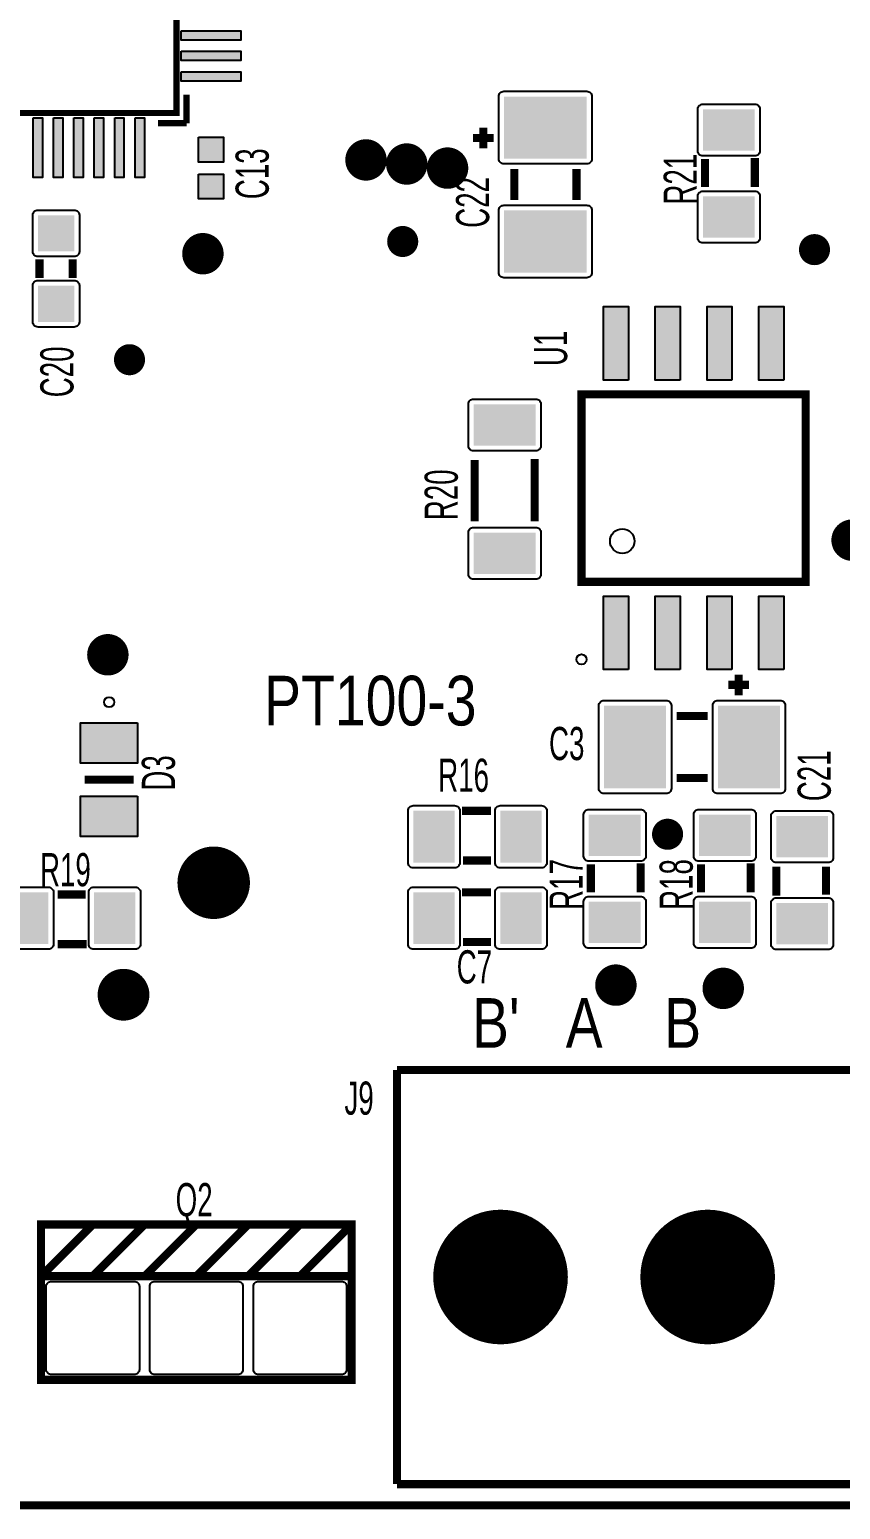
# Model space of a CAD drawing. Header units: inches. Extents: x -3.33 to 3.32, y -1.57 to 1.57.
# Drawn here: x 1.35 to 2.133, y -1.569 to -0.14 of the extents above; entities that cross this region are included whole.
import ezdxf

# ---------------------------------------------------------------- set-up
doc = ezdxf.new("R2010")
doc.units = ezdxf.units.IN
doc.layers.get('0').update_dxf_attribs({"linetype": 'CONTINUOUS'})

# ---------------------------------------------------------------- blocks, each defined once
blk = doc.blocks.new('RPAD')
blk.add_trace([(-0.5, -0.5), (-0.5, 0.5), (0.5, -0.5), (0.5, 0.5)])
blk = doc.blocks.new('EPAD')
at = {"const_width": 0.5}
blk.add_lwpolyline([(-0.25, 0, 1), (0.25, 0, 1)], format="xyb", close=True, dxfattribs=at)

msp = doc.modelspace()

# ---------------------------------------------------------------- linework, layer by layer
for points, const_width in [([(-3.329429, -1.564587), (3.31624, -1.564587), (3.31624, 1.549587), (-3.329429, 1.549587), (-3.329429, -1.564587)], 0.007874), ([(-3.329429, -1.564587), (3.31624, -1.564587), (3.31624, 1.549587), (-3.329429, 1.549587), (-3.329429, -1.564587)], 0.007874), ([(-3.329429, -1.564587), (3.31624, -1.564587), (3.31624, 1.549587), (-3.329429, 1.549587), (-3.329429, -1.564587)], 0.007874), ([(0.94813, 0.323209), (0.94813, -0.220098), (1.491437, -0.220098), (1.491437, 0.323209), (0.94813, 0.323209)], 0.006), ([(0.94813, 0.323209), (0.94813, -0.220098), (1.491437, -0.220098), (1.491437, 0.323209), (0.94813, 0.323209)], 0.006), ([(0.94813, 0.323209), (0.94813, -0.220098), (1.491437, -0.220098), (1.491437, 0.323209), (0.94813, 0.323209)], 0.006), ([(1.501283, -0.229945), (1.501283, -0.202382)], 0.006), ([(1.501283, -0.229945), (1.501283, -0.202382)], 0.006), ([(1.501283, -0.229945), (1.501283, -0.202382)], 0.006), ([(1.47372, -0.229945), (1.501283, -0.229945)], 0.006), ([(1.47372, -0.229945), (1.501283, -0.229945)], 0.006), ([(1.47372, -0.229945), (1.501283, -0.229945)], 0.006), ([(1.777736, -0.244114), (1.797736, -0.244114)], 0.007874), ([(1.777736, -0.244114), (1.797736, -0.244114)], 0.007874), ([(1.777736, -0.244114), (1.797736, -0.244114)], 0.007874), ([(1.787736, -0.254114), (1.787736, -0.234114)], 0.007874), ([(1.787736, -0.254114), (1.787736, -0.234114)], 0.007874), ([(1.787736, -0.254114), (1.787736, -0.234114)], 0.007874), ([(1.817736, -0.304114), (1.817736, -0.274114)], 0.007874), ([(1.817736, -0.304114), (1.817736, -0.274114)], 0.007874), ([(1.817736, -0.304114), (1.817736, -0.274114)], 0.007874), ([(1.877736, -0.304114), (1.877736, -0.274114)], 0.007874), ([(1.877736, -0.304114), (1.877736, -0.274114)], 0.007874), ([(1.877736, -0.304114), (1.877736, -0.274114)], 0.007874), ([(2.001902, -0.291492), (2.001902, -0.264492)], 0.007874), ([(2.001902, -0.291492), (2.001902, -0.264492)], 0.007874), ([(2.001902, -0.291492), (2.001902, -0.264492)], 0.007874), ([(2.049902, -0.291492), (2.049902, -0.263492)], 0.007874), ([(2.049902, -0.291492), (2.049902, -0.263492)], 0.007874), ([(2.049902, -0.291492), (2.049902, -0.263492)], 0.007874), ([(1.359295, -0.36124), (1.359295, -0.37924)], 0.007874), ([(1.359295, -0.36124), (1.359295, -0.37924)], 0.007874), ([(1.359295, -0.36124), (1.359295, -0.37924)], 0.007874), ([(1.391295, -0.36124), (1.391295, -0.37924)], 0.007874), ([(1.391295, -0.36124), (1.391295, -0.37924)], 0.007874), ([(1.391295, -0.36124), (1.391295, -0.37924)], 0.007874), ([(2.099114, -0.672854), (2.099114, -0.491752), (1.882579, -0.491752), (1.882579, -0.672854), (2.099114, -0.672854)], 0.007874), ([(2.099114, -0.672854), (2.099114, -0.491752), (1.882579, -0.491752), (1.882579, -0.672854), (2.099114, -0.672854)], 0.007874), ([(2.099114, -0.672854), (2.099114, -0.491752), (1.882579, -0.491752), (1.882579, -0.672854), (2.099114, -0.672854)], 0.007874), ([(1.779366, -0.55528), (1.779366, -0.61428)], 0.007874), ([(1.779366, -0.55528), (1.779366, -0.61428)], 0.007874), ([(1.779366, -0.55528), (1.779366, -0.61428)], 0.007874), ([(1.837366, -0.55428), (1.837366, -0.61428)], 0.007874), ([(1.837366, -0.55428), (1.837366, -0.61428)], 0.007874), ([(1.837366, -0.55428), (1.837366, -0.61428)], 0.007874), ([(2.02435, -0.772303), (2.04435, -0.772303)], 0.007874), ([(2.02435, -0.772303), (2.04435, -0.772303)], 0.007874), ([(2.02435, -0.772303), (2.04435, -0.772303)], 0.007874), ([(2.03435, -0.762303), (2.03435, -0.782303)], 0.007874), ([(2.03435, -0.762303), (2.03435, -0.782303)], 0.007874), ([(2.03435, -0.762303), (2.03435, -0.782303)], 0.007874), ([(1.97435, -0.802303), (2.00435, -0.802303)], 0.007874), ([(1.97435, -0.802303), (2.00435, -0.802303)], 0.007874), ([(1.97435, -0.802303), (2.00435, -0.802303)], 0.007874), ([(1.450098, -0.863799), (1.402854, -0.863799)], 0.007874), ([(1.450098, -0.863799), (1.402854, -0.863799)], 0.007874), ([(1.450098, -0.863799), (1.402854, -0.863799)], 0.007874), ([(1.97435, -0.862303), (2.00435, -0.862303)], 0.007874), ([(1.97435, -0.862303), (2.00435, -0.862303)], 0.007874), ([(1.97435, -0.862303), (2.00435, -0.862303)], 0.007874), ([(1.795114, -0.893917), (1.767114, -0.893917)], 0.007874), ([(1.795114, -0.893917), (1.767114, -0.893917)], 0.007874), ([(1.795114, -0.893917), (1.767114, -0.893917)], 0.007874), ([(1.795114, -0.941917), (1.768114, -0.941917)], 0.007874), ([(1.795114, -0.941917), (1.768114, -0.941917)], 0.007874), ([(1.795114, -0.941917), (1.768114, -0.941917)], 0.007874), ([(1.891665, -0.972594), (1.891665, -0.945594)], 0.007874), ([(1.891665, -0.972594), (1.891665, -0.945594)], 0.007874), ([(1.891665, -0.972594), (1.891665, -0.945594)], 0.007874), ([(1.939665, -0.972594), (1.939665, -0.944594)], 0.007874), ([(1.939665, -0.972594), (1.939665, -0.944594)], 0.007874), ([(1.939665, -0.972594), (1.939665, -0.944594)], 0.007874), ([(1.997965, -0.972594), (1.997965, -0.945594)], 0.007874), ([(1.997965, -0.972594), (1.997965, -0.945594)], 0.007874), ([(1.997965, -0.972594), (1.997965, -0.945594)], 0.007874), ([(2.045965, -0.972594), (2.045965, -0.944594)], 0.007874), ([(2.045965, -0.972594), (2.045965, -0.944594)], 0.007874), ([(2.045965, -0.972594), (2.045965, -0.944594)], 0.007874), ([(2.070768, -0.947917), (2.070768, -0.975917)], 0.007874), ([(2.070768, -0.947917), (2.070768, -0.975917)], 0.007874), ([(2.070768, -0.947917), (2.070768, -0.975917)], 0.007874), ([(2.118768, -0.947917), (2.118768, -0.974917)], 0.007874), ([(2.118768, -0.947917), (2.118768, -0.974917)], 0.007874), ([(2.118768, -0.947917), (2.118768, -0.974917)], 0.007874), ([(1.376736, -0.974657), (1.403736, -0.974657)], 0.007874), ([(1.376736, -0.974657), (1.403736, -0.974657)], 0.007874), ([(1.376736, -0.974657), (1.403736, -0.974657)], 0.007874), ([(1.795114, -0.972657), (1.767114, -0.972657)], 0.007874), ([(1.795114, -0.972657), (1.767114, -0.972657)], 0.007874), ([(1.795114, -0.972657), (1.767114, -0.972657)], 0.007874), ([(1.376736, -1.022657), (1.404736, -1.022657)], 0.007874), ([(1.376736, -1.022657), (1.404736, -1.022657)], 0.007874), ([(1.376736, -1.022657), (1.404736, -1.022657)], 0.007874), ([(1.795114, -1.020657), (1.768114, -1.020657)], 0.007874), ([(1.795114, -1.020657), (1.768114, -1.020657)], 0.007874), ([(1.795114, -1.020657), (1.768114, -1.020657)], 0.007874), ([(1.704429, -1.144114), (1.704429, -1.544114)], 0.007874), ([(2.304429, -1.144114), (1.704429, -1.144114)], 0.007874), ([(1.704429, -1.144114), (1.704429, -1.544114)], 0.007874), ([(2.304429, -1.144114), (1.704429, -1.144114)], 0.007874), ([(1.704429, -1.144114), (1.704429, -1.544114)], 0.007874), ([(2.304429, -1.144114), (1.704429, -1.144114)], 0.007874), ([(1.360728, -1.343327), (1.360728, -1.293327), (1.660728, -1.293327), (1.660728, -1.343327)], 0.007874), ([(1.360728, -1.343327), (1.410728, -1.293327)], 0.007874), ([(1.360728, -1.343327), (1.360728, -1.293327), (1.660728, -1.293327), (1.660728, -1.343327)], 0.007874), ([(1.360728, -1.343327), (1.410728, -1.293327)], 0.007874), ([(1.360728, -1.343327), (1.360728, -1.293327), (1.660728, -1.293327), (1.660728, -1.343327)], 0.007874), ([(1.360728, -1.343327), (1.410728, -1.293327)], 0.007874), ([(1.410728, -1.343327), (1.460728, -1.293327)], 0.007874), ([(1.410728, -1.343327), (1.460728, -1.293327)], 0.007874), ([(1.410728, -1.343327), (1.460728, -1.293327)], 0.007874), ([(1.460728, -1.343327), (1.510728, -1.293327)], 0.007874), ([(1.460728, -1.343327), (1.510728, -1.293327)], 0.007874), ([(1.460728, -1.343327), (1.510728, -1.293327)], 0.007874), ([(1.510728, -1.343327), (1.560728, -1.293327)], 0.007874), ([(1.510728, -1.343327), (1.560728, -1.293327)], 0.007874), ([(1.510728, -1.343327), (1.560728, -1.293327)], 0.007874), ([(1.560728, -1.343327), (1.610728, -1.293327)], 0.007874), ([(1.560728, -1.343327), (1.610728, -1.293327)], 0.007874), ([(1.560728, -1.343327), (1.610728, -1.293327)], 0.007874), ([(1.610728, -1.343327), (1.660728, -1.293327)], 0.007874), ([(1.610728, -1.343327), (1.660728, -1.293327)], 0.007874), ([(1.610728, -1.343327), (1.660728, -1.293327)], 0.007874), ([(1.360728, -1.443327), (1.660728, -1.443327), (1.660728, -1.343327), (1.360728, -1.343327), (1.360728, -1.443327)], 0.007874), ([(1.360728, -1.443327), (1.660728, -1.443327), (1.660728, -1.343327), (1.360728, -1.343327), (1.360728, -1.443327)], 0.007874), ([(1.360728, -1.443327), (1.660728, -1.443327), (1.660728, -1.343327), (1.360728, -1.343327), (1.360728, -1.443327)], 0.007874), ([(1.704429, -1.544114), (2.304429, -1.544114)], 0.007874), ([(1.704429, -1.544114), (2.304429, -1.544114)], 0.007874), ([(1.704429, -1.544114), (2.304429, -1.544114)], 0.007874)]:
    msp.add_lwpolyline(points, dxfattribs=dict(const_width=const_width))
for points in [[(1.496152, -0.140795), (1.553652, -0.140795), (1.553652, -0.149795), (1.496152, -0.149795), (1.496152, -0.140795)], [(1.496152, -0.16048), (1.553652, -0.16048), (1.553652, -0.16948), (1.496152, -0.16948), (1.496152, -0.16048)], [(1.496152, -0.180165), (1.553652, -0.180165), (1.553652, -0.189165), (1.496152, -0.189165), (1.496152, -0.180165)], [(1.802736, -0.264114), (1.802736, -0.204114), (1.802836, -0.203092), (1.803122, -0.202146), (1.803577, -0.201296), (1.804181, -0.200559), (1.804919, -0.199955), (1.805769, -0.1995), (1.806714, -0.199214), (1.807736, -0.199114), (1.887736, -0.199114), (1.888759, -0.199214), (1.889704, -0.1995), (1.890554, -0.199955), (1.891291, -0.200559), (1.891896, -0.201296), (1.89235, -0.202146), (1.892637, -0.203092), (1.892736, -0.204114), (1.892736, -0.264114), (1.892637, -0.265137), (1.89235, -0.266082), (1.891896, -0.266932), (1.891291, -0.267669), (1.890554, -0.268274), (1.889704, -0.268728), (1.888759, -0.269015), (1.887736, -0.269114), (1.807736, -0.269114), (1.806714, -0.269015), (1.805769, -0.268728), (1.804919, -0.268274), (1.804181, -0.267669), (1.803577, -0.266932), (1.803122, -0.266082), (1.802836, -0.265137), (1.802736, -0.264114)], [(1.994902, -0.256492), (1.994902, -0.216492), (1.995001, -0.21547), (1.995287, -0.214524), (1.995742, -0.213674), (1.996347, -0.212937), (1.997084, -0.212333), (1.997934, -0.211878), (1.998879, -0.211592), (1.999902, -0.211492), (2.049902, -0.211492), (2.050924, -0.211592), (2.051869, -0.211878), (2.052719, -0.212333), (2.053456, -0.212937), (2.054061, -0.213674), (2.054516, -0.214524), (2.054802, -0.21547), (2.054902, -0.216492), (2.054902, -0.256492), (2.054802, -0.257515), (2.054516, -0.25846), (2.054061, -0.25931), (2.053456, -0.260047), (2.052719, -0.260652), (2.051869, -0.261106), (2.050924, -0.261393), (2.049902, -0.261492), (1.999902, -0.261492), (1.998879, -0.261393), (1.997934, -0.261106), (1.997084, -0.260652), (1.996347, -0.260047), (1.995742, -0.25931), (1.995287, -0.25846), (1.995001, -0.257515), (1.994902, -0.256492)], [(1.353079, -0.224813), (1.362079, -0.224813), (1.362079, -0.282313), (1.353079, -0.282313), (1.353079, -0.224813)], [(1.372764, -0.224813), (1.381764, -0.224813), (1.381764, -0.282313), (1.372764, -0.282313), (1.372764, -0.224813)], [(1.392449, -0.224813), (1.401449, -0.224813), (1.401449, -0.282313), (1.392449, -0.282313), (1.392449, -0.224813)], [(1.412134, -0.224813), (1.421134, -0.224813), (1.421134, -0.282313), (1.412134, -0.282313), (1.412134, -0.224813)], [(1.431819, -0.224813), (1.440819, -0.224813), (1.440819, -0.282313), (1.431819, -0.282313), (1.431819, -0.224813)], [(1.451504, -0.224813), (1.460504, -0.224813), (1.460504, -0.282313), (1.451504, -0.282313), (1.451504, -0.224813)], [(1.512902, -0.243531), (1.536902, -0.243531), (1.536902, -0.267531), (1.512902, -0.267531), (1.512902, -0.243531)], [(1.512902, -0.278965), (1.536902, -0.278965), (1.536902, -0.302965), (1.512902, -0.302965), (1.512902, -0.278965)], [(1.994902, -0.340492), (1.994902, -0.300492), (1.995001, -0.29947), (1.995287, -0.298524), (1.995742, -0.297674), (1.996347, -0.296937), (1.997084, -0.296333), (1.997934, -0.295878), (1.998879, -0.295592), (1.999902, -0.295492), (2.049902, -0.295492), (2.050924, -0.295592), (2.051869, -0.295878), (2.052719, -0.296333), (2.053456, -0.296937), (2.054061, -0.297674), (2.054516, -0.298524), (2.054802, -0.29947), (2.054902, -0.300492), (2.054902, -0.340492), (2.054802, -0.341515), (2.054516, -0.34246), (2.054061, -0.34331), (2.053456, -0.344047), (2.052719, -0.344652), (2.051869, -0.345106), (2.050924, -0.345393), (2.049902, -0.345492), (1.999902, -0.345492), (1.998879, -0.345393), (1.997934, -0.345106), (1.997084, -0.344652), (1.996347, -0.344047), (1.995742, -0.34331), (1.995287, -0.34246), (1.995001, -0.341515), (1.994902, -0.340492)], [(1.397795, -0.31874), (1.397795, -0.35374), (1.397696, -0.354763), (1.397409, -0.355708), (1.396955, -0.356558), (1.39635, -0.357295), (1.395613, -0.3579), (1.394763, -0.358354), (1.393818, -0.358641), (1.392795, -0.35874), (1.357795, -0.35874), (1.356773, -0.358641), (1.355828, -0.358354), (1.354978, -0.3579), (1.354241, -0.357295), (1.353636, -0.356558), (1.353181, -0.355708), (1.352895, -0.354763), (1.352795, -0.35374), (1.352795, -0.31874), (1.352895, -0.317718), (1.353181, -0.316772), (1.353636, -0.315922), (1.354241, -0.315185), (1.354978, -0.314581), (1.355828, -0.314126), (1.356773, -0.31384), (1.357795, -0.31374), (1.392795, -0.31374), (1.393818, -0.31384), (1.394763, -0.314126), (1.395613, -0.314581), (1.39635, -0.315185), (1.396955, -0.315922), (1.397409, -0.316772), (1.397696, -0.317718), (1.397795, -0.31874)], [(1.802736, -0.374114), (1.802736, -0.314114), (1.802836, -0.313092), (1.803122, -0.312146), (1.803577, -0.311296), (1.804181, -0.310559), (1.804919, -0.309955), (1.805769, -0.3095), (1.806714, -0.309214), (1.807736, -0.309114), (1.887736, -0.309114), (1.888759, -0.309214), (1.889704, -0.3095), (1.890554, -0.309955), (1.891291, -0.310559), (1.891896, -0.311296), (1.89235, -0.312146), (1.892637, -0.313092), (1.892736, -0.314114), (1.892736, -0.374114), (1.892637, -0.375137), (1.89235, -0.376082), (1.891896, -0.376932), (1.891291, -0.377669), (1.890554, -0.378274), (1.889704, -0.378728), (1.888759, -0.379015), (1.887736, -0.379114), (1.807736, -0.379114), (1.806714, -0.379015), (1.805769, -0.378728), (1.804919, -0.378274), (1.804181, -0.377669), (1.803577, -0.376932), (1.803122, -0.376082), (1.802836, -0.375137), (1.802736, -0.374114)], [(1.397795, -0.38674), (1.397795, -0.42174), (1.397696, -0.422763), (1.397409, -0.423708), (1.396955, -0.424558), (1.39635, -0.425295), (1.395613, -0.4259), (1.394763, -0.426354), (1.393818, -0.426641), (1.392795, -0.42674), (1.357795, -0.42674), (1.356773, -0.426641), (1.355828, -0.426354), (1.354978, -0.4259), (1.354241, -0.425295), (1.353636, -0.424558), (1.353181, -0.423708), (1.352895, -0.422763), (1.352795, -0.42174), (1.352795, -0.38674), (1.352895, -0.385718), (1.353181, -0.384772), (1.353636, -0.383922), (1.354241, -0.383185), (1.354978, -0.382581), (1.355828, -0.382126), (1.356773, -0.38184), (1.357795, -0.38174), (1.392795, -0.38174), (1.393818, -0.38184), (1.394763, -0.382126), (1.395613, -0.382581), (1.39635, -0.383185), (1.396955, -0.383922), (1.397409, -0.384772), (1.397696, -0.385718), (1.397795, -0.38674)], [(1.927846, -0.478039), (1.903846, -0.478039), (1.903846, -0.407039), (1.927846, -0.407039), (1.927846, -0.478039)], [(1.977846, -0.478039), (1.953846, -0.478039), (1.953846, -0.407039), (1.977846, -0.407039), (1.977846, -0.478039)], [(2.027846, -0.478039), (2.003846, -0.478039), (2.003846, -0.407039), (2.027846, -0.407039), (2.027846, -0.478039)], [(2.077846, -0.478039), (2.053846, -0.478039), (2.053846, -0.407039), (2.077846, -0.407039), (2.077846, -0.478039)], [(1.843366, -0.50128), (1.843366, -0.54128), (1.843267, -0.542302), (1.84298, -0.543247), (1.842526, -0.544098), (1.841921, -0.544834), (1.841184, -0.545439), (1.840334, -0.545894), (1.839389, -0.54618), (1.838366, -0.54628), (1.778366, -0.54628), (1.777344, -0.54618), (1.776398, -0.545894), (1.775548, -0.545439), (1.774811, -0.544834), (1.774207, -0.544098), (1.773752, -0.543247), (1.773466, -0.542302), (1.773366, -0.54128), (1.773366, -0.50128), (1.773466, -0.500257), (1.773752, -0.499312), (1.774207, -0.498461), (1.774811, -0.497725), (1.775548, -0.49712), (1.776398, -0.496665), (1.777344, -0.496379), (1.778366, -0.49628), (1.838366, -0.49628), (1.839389, -0.496379), (1.840334, -0.496665), (1.841184, -0.49712), (1.841921, -0.497725), (1.842526, -0.498461), (1.84298, -0.499312), (1.843267, -0.500257), (1.843366, -0.50128)], [(1.843366, -0.62528), (1.843366, -0.66528), (1.843267, -0.666302), (1.84298, -0.667247), (1.842526, -0.668098), (1.841921, -0.668834), (1.841184, -0.669439), (1.840334, -0.669894), (1.839389, -0.67018), (1.838366, -0.67028), (1.778366, -0.67028), (1.777344, -0.67018), (1.776398, -0.669894), (1.775548, -0.669439), (1.774811, -0.668834), (1.774207, -0.668098), (1.773752, -0.667247), (1.773466, -0.666302), (1.773366, -0.66528), (1.773366, -0.62528), (1.773466, -0.624257), (1.773752, -0.623312), (1.774207, -0.622461), (1.774811, -0.621725), (1.775548, -0.62112), (1.776398, -0.620665), (1.777344, -0.620379), (1.778366, -0.62028), (1.838366, -0.62028), (1.839389, -0.620379), (1.840334, -0.620665), (1.841184, -0.62112), (1.841921, -0.621725), (1.842526, -0.622461), (1.84298, -0.623312), (1.843267, -0.624257), (1.843366, -0.62528)], [(1.927846, -0.757567), (1.903846, -0.757567), (1.903846, -0.686567), (1.927846, -0.686567), (1.927846, -0.757567)], [(1.977846, -0.757567), (1.953846, -0.757567), (1.953846, -0.686567), (1.977846, -0.686567), (1.977846, -0.757567)], [(2.027846, -0.757567), (2.003846, -0.757567), (2.003846, -0.686567), (2.027846, -0.686567), (2.027846, -0.757567)], [(2.077846, -0.757567), (2.053846, -0.757567), (2.053846, -0.686567), (2.077846, -0.686567), (2.077846, -0.757567)], [(1.90435, -0.787303), (1.96435, -0.787303), (1.965373, -0.787403), (1.966318, -0.787689), (1.967169, -0.788144), (1.967905, -0.788748), (1.96851, -0.789485), (1.968965, -0.790335), (1.969251, -0.791281), (1.96935, -0.792303), (1.96935, -0.872303), (1.969251, -0.873326), (1.968965, -0.874271), (1.96851, -0.875121), (1.967905, -0.875858), (1.967169, -0.876463), (1.966318, -0.876917), (1.965373, -0.877204), (1.96435, -0.877303), (1.90435, -0.877303), (1.903328, -0.877204), (1.902383, -0.876917), (1.901532, -0.876463), (1.900796, -0.875858), (1.900191, -0.875121), (1.899736, -0.874271), (1.89945, -0.873326), (1.89935, -0.872303), (1.89935, -0.792303), (1.89945, -0.791281), (1.899736, -0.790335), (1.900191, -0.789485), (1.900796, -0.788748), (1.901532, -0.788144), (1.902383, -0.787689), (1.903328, -0.787403), (1.90435, -0.787303)], [(2.01435, -0.787303), (2.07435, -0.787303), (2.075373, -0.787403), (2.076318, -0.787689), (2.077169, -0.788144), (2.077905, -0.788748), (2.07851, -0.789485), (2.078965, -0.790335), (2.079251, -0.791281), (2.07935, -0.792303), (2.07935, -0.872303), (2.079251, -0.873326), (2.078965, -0.874271), (2.07851, -0.875121), (2.077905, -0.875858), (2.077169, -0.876463), (2.076318, -0.876917), (2.075373, -0.877204), (2.07435, -0.877303), (2.01435, -0.877303), (2.013328, -0.877204), (2.012383, -0.876917), (2.011532, -0.876463), (2.010796, -0.875858), (2.010191, -0.875121), (2.009736, -0.874271), (2.00945, -0.873326), (2.00935, -0.872303), (2.00935, -0.792303), (2.00945, -0.791281), (2.009736, -0.790335), (2.010191, -0.789485), (2.010796, -0.788748), (2.011532, -0.788144), (2.012383, -0.787689), (2.013328, -0.787403), (2.01435, -0.787303)], [(1.453976, -0.808866), (1.453976, -0.847866), (1.398976, -0.847866), (1.398976, -0.808866), (1.453976, -0.808866)], [(1.453976, -0.879732), (1.453976, -0.918732), (1.398976, -0.918732), (1.398976, -0.879732), (1.453976, -0.879732)], [(1.760114, -0.948917), (1.720114, -0.948917), (1.719092, -0.948818), (1.718146, -0.948531), (1.717296, -0.948077), (1.716559, -0.947472), (1.715955, -0.946735), (1.7155, -0.945885), (1.715214, -0.94494), (1.715114, -0.943917), (1.715114, -0.893917), (1.715214, -0.892895), (1.7155, -0.89195), (1.715955, -0.8911), (1.716559, -0.890363), (1.717296, -0.889758), (1.718146, -0.889303), (1.719092, -0.889017), (1.720114, -0.888917), (1.760114, -0.888917), (1.761137, -0.889017), (1.762082, -0.889303), (1.762932, -0.889758), (1.763669, -0.890363), (1.764274, -0.8911), (1.764728, -0.89195), (1.765015, -0.892895), (1.765114, -0.893917), (1.765114, -0.943917), (1.765015, -0.94494), (1.764728, -0.945885), (1.764274, -0.946735), (1.763669, -0.947472), (1.762932, -0.948077), (1.762082, -0.948531), (1.761137, -0.948818), (1.760114, -0.948917)], [(1.844114, -0.948917), (1.804114, -0.948917), (1.803092, -0.948818), (1.802146, -0.948531), (1.801296, -0.948077), (1.800559, -0.947472), (1.799955, -0.946735), (1.7995, -0.945885), (1.799214, -0.94494), (1.799114, -0.943917), (1.799114, -0.893917), (1.799214, -0.892895), (1.7995, -0.89195), (1.799955, -0.8911), (1.800559, -0.890363), (1.801296, -0.889758), (1.802146, -0.889303), (1.803092, -0.889017), (1.804114, -0.888917), (1.844114, -0.888917), (1.845137, -0.889017), (1.846082, -0.889303), (1.846932, -0.889758), (1.847669, -0.890363), (1.848274, -0.8911), (1.848728, -0.89195), (1.849015, -0.892895), (1.849114, -0.893917), (1.849114, -0.943917), (1.849015, -0.94494), (1.848728, -0.945885), (1.848274, -0.946735), (1.847669, -0.947472), (1.846932, -0.948077), (1.846082, -0.948531), (1.845137, -0.948818), (1.844114, -0.948917)], [(1.884665, -0.937594), (1.884665, -0.897594), (1.884765, -0.896572), (1.885051, -0.895627), (1.885506, -0.894776), (1.886111, -0.89404), (1.886848, -0.893435), (1.887698, -0.89298), (1.888643, -0.892694), (1.889665, -0.892594), (1.939665, -0.892594), (1.940688, -0.892694), (1.941633, -0.89298), (1.942483, -0.893435), (1.94322, -0.89404), (1.943825, -0.894776), (1.94428, -0.895627), (1.944566, -0.896572), (1.944665, -0.897594), (1.944665, -0.937594), (1.944566, -0.938617), (1.94428, -0.939562), (1.943825, -0.940413), (1.94322, -0.941149), (1.942483, -0.941754), (1.941633, -0.942209), (1.940688, -0.942495), (1.939665, -0.942594), (1.889665, -0.942594), (1.888643, -0.942495), (1.887698, -0.942209), (1.886848, -0.941754), (1.886111, -0.941149), (1.885506, -0.940413), (1.885051, -0.939562), (1.884765, -0.938617), (1.884665, -0.937594)], [(1.990965, -0.937594), (1.990965, -0.897594), (1.991064, -0.896572), (1.99135, -0.895627), (1.991805, -0.894776), (1.99241, -0.89404), (1.993147, -0.893435), (1.993997, -0.89298), (1.994942, -0.892694), (1.995965, -0.892594), (2.045965, -0.892594), (2.046987, -0.892694), (2.047932, -0.89298), (2.048782, -0.893435), (2.049519, -0.89404), (2.050124, -0.894776), (2.050579, -0.895627), (2.050865, -0.896572), (2.050965, -0.897594), (2.050965, -0.937594), (2.050865, -0.938617), (2.050579, -0.939562), (2.050124, -0.940413), (2.049519, -0.941149), (2.048782, -0.941754), (2.047932, -0.942209), (2.046987, -0.942495), (2.045965, -0.942594), (1.995965, -0.942594), (1.994942, -0.942495), (1.993997, -0.942209), (1.993147, -0.941754), (1.99241, -0.941149), (1.991805, -0.940413), (1.99135, -0.939562), (1.991064, -0.938617), (1.990965, -0.937594)], [(2.125768, -0.898917), (2.125768, -0.938917), (2.125668, -0.93994), (2.125382, -0.940885), (2.124927, -0.941735), (2.124322, -0.942472), (2.123585, -0.943077), (2.122735, -0.943531), (2.12179, -0.943818), (2.120768, -0.943917), (2.070768, -0.943917), (2.069745, -0.943818), (2.0688, -0.943531), (2.06795, -0.943077), (2.067213, -0.942472), (2.066608, -0.941735), (2.066154, -0.940885), (2.065867, -0.93994), (2.065768, -0.938917), (2.065768, -0.898917), (2.065867, -0.897895), (2.066154, -0.89695), (2.066608, -0.896099), (2.067213, -0.895363), (2.06795, -0.894758), (2.0688, -0.894303), (2.069745, -0.894017), (2.070768, -0.893917), (2.120768, -0.893917), (2.12179, -0.894017), (2.122735, -0.894303), (2.123585, -0.894758), (2.124322, -0.895363), (2.124927, -0.896099), (2.125382, -0.89695), (2.125668, -0.897895), (2.125768, -0.898917)], [(1.411736, -0.967657), (1.451736, -0.967657), (1.452759, -0.967757), (1.453704, -0.968043), (1.454554, -0.968498), (1.455291, -0.969103), (1.455896, -0.96984), (1.45635, -0.97069), (1.456637, -0.971635), (1.456736, -0.972657), (1.456736, -1.022657), (1.456637, -1.02368), (1.45635, -1.024625), (1.455896, -1.025475), (1.455291, -1.026212), (1.454554, -1.026817), (1.453704, -1.027272), (1.452759, -1.027558), (1.451736, -1.027657), (1.411736, -1.027657), (1.410714, -1.027558), (1.409769, -1.027272), (1.408918, -1.026817), (1.408181, -1.026212), (1.407577, -1.025475), (1.407122, -1.024625), (1.406836, -1.02368), (1.406736, -1.022657), (1.406736, -0.972657), (1.406836, -0.971635), (1.407122, -0.97069), (1.407577, -0.96984), (1.408181, -0.969103), (1.408918, -0.968498), (1.409769, -0.968043), (1.410714, -0.967757), (1.411736, -0.967657)], [(1.760114, -1.027657), (1.720114, -1.027657), (1.719092, -1.027558), (1.718146, -1.027272), (1.717296, -1.026817), (1.716559, -1.026212), (1.715955, -1.025475), (1.7155, -1.024625), (1.715214, -1.02368), (1.715114, -1.022657), (1.715114, -0.972657), (1.715214, -0.971635), (1.7155, -0.97069), (1.715955, -0.96984), (1.716559, -0.969103), (1.717296, -0.968498), (1.718146, -0.968043), (1.719092, -0.967757), (1.720114, -0.967657), (1.760114, -0.967657), (1.761137, -0.967757), (1.762082, -0.968043), (1.762932, -0.968498), (1.763669, -0.969103), (1.764274, -0.96984), (1.764728, -0.97069), (1.765015, -0.971635), (1.765114, -0.972657), (1.765114, -1.022657), (1.765015, -1.02368), (1.764728, -1.024625), (1.764274, -1.025475), (1.763669, -1.026212), (1.762932, -1.026817), (1.762082, -1.027272), (1.761137, -1.027558), (1.760114, -1.027657)], [(1.844114, -1.027657), (1.804114, -1.027657), (1.803092, -1.027558), (1.802146, -1.027272), (1.801296, -1.026817), (1.800559, -1.026212), (1.799955, -1.025475), (1.7995, -1.024625), (1.799214, -1.02368), (1.799114, -1.022657), (1.799114, -0.972657), (1.799214, -0.971635), (1.7995, -0.97069), (1.799955, -0.96984), (1.800559, -0.969103), (1.801296, -0.968498), (1.802146, -0.968043), (1.803092, -0.967757), (1.804114, -0.967657), (1.844114, -0.967657), (1.845137, -0.967757), (1.846082, -0.968043), (1.846932, -0.968498), (1.847669, -0.969103), (1.848274, -0.96984), (1.848728, -0.97069), (1.849015, -0.971635), (1.849114, -0.972657), (1.849114, -1.022657), (1.849015, -1.02368), (1.848728, -1.024625), (1.848274, -1.025475), (1.847669, -1.026212), (1.846932, -1.026817), (1.846082, -1.027272), (1.845137, -1.027558), (1.844114, -1.027657)], [(1.884665, -1.021594), (1.884665, -0.981594), (1.884765, -0.980572), (1.885051, -0.979627), (1.885506, -0.978776), (1.886111, -0.97804), (1.886848, -0.977435), (1.887698, -0.97698), (1.888643, -0.976694), (1.889665, -0.976594), (1.939665, -0.976594), (1.940688, -0.976694), (1.941633, -0.97698), (1.942483, -0.977435), (1.94322, -0.97804), (1.943825, -0.978776), (1.94428, -0.979627), (1.944566, -0.980572), (1.944665, -0.981594), (1.944665, -1.021594), (1.944566, -1.022617), (1.94428, -1.023562), (1.943825, -1.024413), (1.94322, -1.025149), (1.942483, -1.025754), (1.941633, -1.026209), (1.940688, -1.026495), (1.939665, -1.026594), (1.889665, -1.026594), (1.888643, -1.026495), (1.887698, -1.026209), (1.886848, -1.025754), (1.886111, -1.025149), (1.885506, -1.024413), (1.885051, -1.023562), (1.884765, -1.022617), (1.884665, -1.021594)], [(1.990965, -1.021594), (1.990965, -0.981594), (1.991064, -0.980572), (1.99135, -0.979627), (1.991805, -0.978776), (1.99241, -0.97804), (1.993147, -0.977435), (1.993997, -0.97698), (1.994942, -0.976694), (1.995965, -0.976594), (2.045965, -0.976594), (2.046987, -0.976694), (2.047932, -0.97698), (2.048782, -0.977435), (2.049519, -0.97804), (2.050124, -0.978776), (2.050579, -0.979627), (2.050865, -0.980572), (2.050965, -0.981594), (2.050965, -1.021594), (2.050865, -1.022617), (2.050579, -1.023562), (2.050124, -1.024413), (2.049519, -1.025149), (2.048782, -1.025754), (2.047932, -1.026209), (2.046987, -1.026495), (2.045965, -1.026594), (1.995965, -1.026594), (1.994942, -1.026495), (1.993997, -1.026209), (1.993147, -1.025754), (1.99241, -1.025149), (1.991805, -1.024413), (1.99135, -1.023562), (1.991064, -1.022617), (1.990965, -1.021594)], [(2.125768, -0.982917), (2.125768, -1.022917), (2.125668, -1.02394), (2.125382, -1.024885), (2.124927, -1.025735), (2.124322, -1.026472), (2.123585, -1.027077), (2.122735, -1.027531), (2.12179, -1.027818), (2.120768, -1.027917), (2.070768, -1.027917), (2.069745, -1.027818), (2.0688, -1.027531), (2.06795, -1.027077), (2.067213, -1.026472), (2.066608, -1.025735), (2.066154, -1.024885), (2.065867, -1.02394), (2.065768, -1.022917), (2.065768, -0.982917), (2.065867, -0.981895), (2.066154, -0.98095), (2.066608, -0.980099), (2.067213, -0.979363), (2.06795, -0.978758), (2.0688, -0.978303), (2.069745, -0.978017), (2.070768, -0.977917), (2.120768, -0.977917), (2.12179, -0.978017), (2.122735, -0.978303), (2.123585, -0.978758), (2.124322, -0.979363), (2.124927, -0.980099), (2.125382, -0.98095), (2.125668, -0.981895), (2.125768, -0.982917)], [(1.370728, -1.348327), (1.450728, -1.348327), (1.451751, -1.348426), (1.452696, -1.348713), (1.453546, -1.349167), (1.454283, -1.349772), (1.454888, -1.350509), (1.455343, -1.351359), (1.455629, -1.352304), (1.455728, -1.353327), (1.455728, -1.433327), (1.455629, -1.434349), (1.455343, -1.435294), (1.454888, -1.436144), (1.454283, -1.436881), (1.453546, -1.437486), (1.452696, -1.437941), (1.451751, -1.438227), (1.450728, -1.438327), (1.370728, -1.438327), (1.369706, -1.438227), (1.368761, -1.437941), (1.36791, -1.437486), (1.367174, -1.436881), (1.366569, -1.436144), (1.366114, -1.435294), (1.365828, -1.434349), (1.365728, -1.433327), (1.365728, -1.353327), (1.365828, -1.352304), (1.366114, -1.351359), (1.366569, -1.350509), (1.367174, -1.349772), (1.36791, -1.349167), (1.368761, -1.348713), (1.369706, -1.348426), (1.370728, -1.348327)], [(1.470728, -1.348327), (1.550728, -1.348327), (1.551751, -1.348426), (1.552696, -1.348713), (1.553546, -1.349167), (1.554283, -1.349772), (1.554888, -1.350509), (1.555343, -1.351359), (1.555629, -1.352304), (1.555728, -1.353327), (1.555728, -1.433327), (1.555629, -1.434349), (1.555343, -1.435294), (1.554888, -1.436144), (1.554283, -1.436881), (1.553546, -1.437486), (1.552696, -1.437941), (1.551751, -1.438227), (1.550728, -1.438327), (1.470728, -1.438327), (1.469706, -1.438227), (1.468761, -1.437941), (1.46791, -1.437486), (1.467174, -1.436881), (1.466569, -1.436144), (1.466114, -1.435294), (1.465828, -1.434349), (1.465728, -1.433327), (1.465728, -1.353327), (1.465828, -1.352304), (1.466114, -1.351359), (1.466569, -1.350509), (1.467174, -1.349772), (1.46791, -1.349167), (1.468761, -1.348713), (1.469706, -1.348426), (1.470728, -1.348327)], [(1.570728, -1.348327), (1.650728, -1.348327), (1.651751, -1.348426), (1.652696, -1.348713), (1.653546, -1.349167), (1.654283, -1.349772), (1.654888, -1.350509), (1.655343, -1.351359), (1.655629, -1.352304), (1.655728, -1.353327), (1.655728, -1.433327), (1.655629, -1.434349), (1.655343, -1.435294), (1.654888, -1.436144), (1.654283, -1.436881), (1.653546, -1.437486), (1.652696, -1.437941), (1.651751, -1.438227), (1.650728, -1.438327), (1.570728, -1.438327), (1.569706, -1.438227), (1.568761, -1.437941), (1.56791, -1.437486), (1.567174, -1.436881), (1.566569, -1.436144), (1.566114, -1.435294), (1.565828, -1.434349), (1.565728, -1.433327), (1.565728, -1.353327), (1.565828, -1.352304), (1.566114, -1.351359), (1.566569, -1.350509), (1.567174, -1.349772), (1.56791, -1.349167), (1.568761, -1.348713), (1.569706, -1.348426), (1.570728, -1.348327)]]:
    msp.add_lwpolyline(points, close=True)
msp.add_lwpolyline([(1.327736, -0.967657), (1.367736, -0.967657), (1.368759, -0.967757), (1.369704, -0.968043), (1.370554, -0.968498), (1.371291, -0.969103), (1.371896, -0.96984), (1.37235, -0.97069), (1.372637, -0.971635), (1.372736, -0.972657), (1.372736, -1.022657), (1.372637, -1.02368), (1.37235, -1.024625), (1.371896, -1.025475), (1.371291, -1.026212), (1.370554, -1.026817), (1.369704, -1.027272), (1.368759, -1.027558), (1.367736, -1.027657), (1.327736, -1.027657)])
for centre, radius in [((1.921949, -0.633484), 0.011811), ((1.921949, -0.633484), 0.011811), ((1.921949, -0.633484), 0.011811), ((1.882579, -0.747657), 0.004921), ((1.882579, -0.747657), 0.004921), ((1.882579, -0.747657), 0.004921), ((1.426476, -0.788996), 0.004921), ((1.426476, -0.788996), 0.004921), ((1.426476, -0.788996), 0.004921)]:
    msp.add_circle(centre, radius)

# ---------------------------------------------------------------- block references
for name, p, xscale, yscale in [('RPAD', (1.524902, -0.145295), 0.0575, 0.009), ('RPAD', (1.524902, -0.16498), 0.0575, 0.009), ('RPAD', (1.524902, -0.184665), 0.0575, 0.009), ('RPAD', (1.357579, -0.253563), 0.009, 0.0575), ('RPAD', (1.377264, -0.253563), 0.009, 0.0575), ('RPAD', (1.396949, -0.253563), 0.009, 0.0575), ('RPAD', (1.416634, -0.253563), 0.009, 0.0575), ('RPAD', (1.436319, -0.253563), 0.009, 0.0575), ('RPAD', (1.456004, -0.253563), 0.009, 0.0575), ('RPAD', (1.524902, -0.255531), 0.024, 0.024), ('EPAD', (1.674508, -0.265374), 0.04, 0.04), ('EPAD', (1.713878, -0.269311), 0.04, 0.04), ('EPAD', (1.753248, -0.273248), 0.04, 0.04), ('RPAD', (1.524902, -0.290965), 0.024, 0.024), ('EPAD', (1.517028, -0.355925), 0.04, 0.04), ('EPAD', (1.709941, -0.344114), 0.03, 0.03), ('EPAD', (2.107579, -0.351988), 0.03, 0.03), ('EPAD', (1.446161, -0.458287), 0.03, 0.03), ('EPAD', (2.14388, -0.632545), 0.04, 0.04), ('EPAD', (1.425237, -0.743223), 0.04, 0.04), ('RPAD', (1.93435, -0.832303), 0.06, 0.08), ('RPAD', (2.04435, -0.832303), 0.06, 0.08), ('EPAD', (1.965707, -0.916544), 0.03, 0.03), ('EPAD', (1.527444, -0.963373), 0.07, 0.07), ('RPAD', (1.347736, -0.997657), 0.04, 0.05), ('RPAD', (1.431736, -0.997657), 0.04, 0.05), ('EPAD', (1.915813, -1.062238), 0.04, 0.04), ('EPAD', (1.440366, -1.071513), 0.05, 0.05), ('EPAD', (2.019459, -1.065381), 0.04, 0.04), ('EPAD', (1.804429, -1.344114), 0.13, 0.13), ('EPAD', (2.004429, -1.344114), 0.13, 0.13)]:
    msp.add_blockref(name, p, dxfattribs=dict(xscale=xscale, yscale=yscale))
for p, xscale, yscale, rotation in [((1.847736, -0.234114), 0.06, 0.08, 90), ((2.024902, -0.236492), 0.04, 0.05, 90), ((1.847736, -0.344114), 0.06, 0.08, 90), ((2.024902, -0.320492), 0.04, 0.05, 90), ((1.375295, -0.33624), 0.035, 0.035, -90), ((1.375295, -0.40424), 0.035, 0.035, -90), ((1.915846, -0.442539), 0.024, 0.071, 180), ((1.965846, -0.442539), 0.024, 0.071, 180), ((2.015846, -0.442539), 0.024, 0.071, 180), ((2.065846, -0.442539), 0.024, 0.071, 180), ((1.808366, -0.52128), 0.04, 0.06, -90), ((1.808366, -0.64528), 0.04, 0.06, -90), ((1.915846, -0.722067), 0.024, 0.071, 180), ((1.965846, -0.722067), 0.024, 0.071, 180), ((2.015846, -0.722067), 0.024, 0.071, 180), ((2.065846, -0.722067), 0.024, 0.071, 180), ((1.426476, -0.828366), 0.039, 0.055, 270), ((1.426476, -0.899232), 0.039, 0.055, 270), ((1.740114, -0.918917), 0.04, 0.05, 180), ((1.824114, -0.918917), 0.04, 0.05, 180), ((1.914665, -0.917594), 0.04, 0.05, 90), ((2.020965, -0.917594), 0.04, 0.05, 90), ((2.095768, -0.918917), 0.04, 0.05, -90), ((1.740114, -0.997657), 0.04, 0.05, 180), ((1.824114, -0.997657), 0.04, 0.05, 180), ((1.914665, -1.001595), 0.04, 0.05, 90), ((2.020965, -1.001595), 0.04, 0.05, 90), ((2.095768, -1.002917), 0.04, 0.05, -90)]:
    msp.add_blockref('RPAD', p, dxfattribs=dict(xscale=xscale, yscale=yscale, rotation=rotation))

# ---------------------------------------------------------------- texts
at = {"width": 0.625}
for s, p in [('C13', (1.580587, -0.303248)), ('C13', (1.580587, -0.303248)), ('C13', (1.580587, -0.303248)), ('R21', (1.993965, -0.308492)), ('R21', (1.993965, -0.308492)), ('R21', (1.993965, -0.308492)), ('C22', (1.793421, -0.330925)), ('C22', (1.793421, -0.330925)), ('C22', (1.793421, -0.330925)), ('U1', (1.868736, -0.464508)), ('U1', (1.868736, -0.464508)), ('U1', (1.868736, -0.464508)), ('C20', (1.392019, -0.494572)), ('C20', (1.392019, -0.494572)), ('C20', (1.392019, -0.494572)), ('R20', (1.76313, -0.61328)), ('R20', (1.76313, -0.61328)), ('R20', (1.76313, -0.61328)), ('D3', (1.490035, -0.874449)), ('D3', (1.490035, -0.874449)), ('D3', (1.490035, -0.874449)), ('C21', (2.123272, -0.884618)), ('C21', (2.123272, -0.884618)), ('C21', (2.123272, -0.884618)), ('R17', (1.883728, -0.989594)), ('R17', (1.883728, -0.989594)), ('R17', (1.883728, -0.989594)), ('R18', (1.990028, -0.989594)), ('R18', (1.990028, -0.989594)), ('R18', (1.990028, -0.989594))]:
    msp.add_text(s, height=0.032, rotation=90, dxfattribs=at).set_placement(p)
for s, height, width, p in [('PT100-3', 0.048, 0.833333, (1.576083, -0.8115)), ('PT100-3', 0.048, 0.833333, (1.576083, -0.8115)), ('PT100-3', 0.048, 0.833333, (1.576083, -0.8115)), ('C3', 0.032, 0.625, (1.85124, -0.844917)), ('C3', 0.032, 0.625, (1.85124, -0.844917)), ('C3', 0.032, 0.625, (1.85124, -0.844917)), ('R16', 0.032, 0.625, (1.74424, -0.875555)), ('R16', 0.032, 0.625, (1.74424, -0.875555)), ('R16', 0.032, 0.625, (1.74424, -0.875555)), ('R19', 0.032, 0.625, (1.359736, -0.96672)), ('R19', 0.032, 0.625, (1.359736, -0.96672)), ('R19', 0.032, 0.625, (1.359736, -0.96672)), ('C7', 0.032, 0.625, (1.762114, -1.060594)), ('C7', 0.032, 0.625, (1.762114, -1.060594)), ('C7', 0.032, 0.625, (1.762114, -1.060594)), ("B'   A    B", 0.048, 0.833333, (1.77687, -1.122779)), ("B'   A    B", 0.048, 0.833333, (1.77687, -1.122779)), ("B'   A    B", 0.048, 0.833333, (1.77687, -1.122779)), ('J9', 0.032, 0.625, (1.65372, -1.187358)), ('J9', 0.032, 0.625, (1.65372, -1.187358)), ('J9', 0.032, 0.625, (1.65372, -1.187358)), ('Q2', 0.032, 0.625, (1.490728, -1.28539)), ('Q2', 0.032, 0.625, (1.490728, -1.28539)), ('Q2', 0.032, 0.625, (1.490728, -1.28539))]:
    msp.add_text(s, height=height, dxfattribs=dict(width=width)).set_placement(p)

doc.saveas('drawing.dxf')
